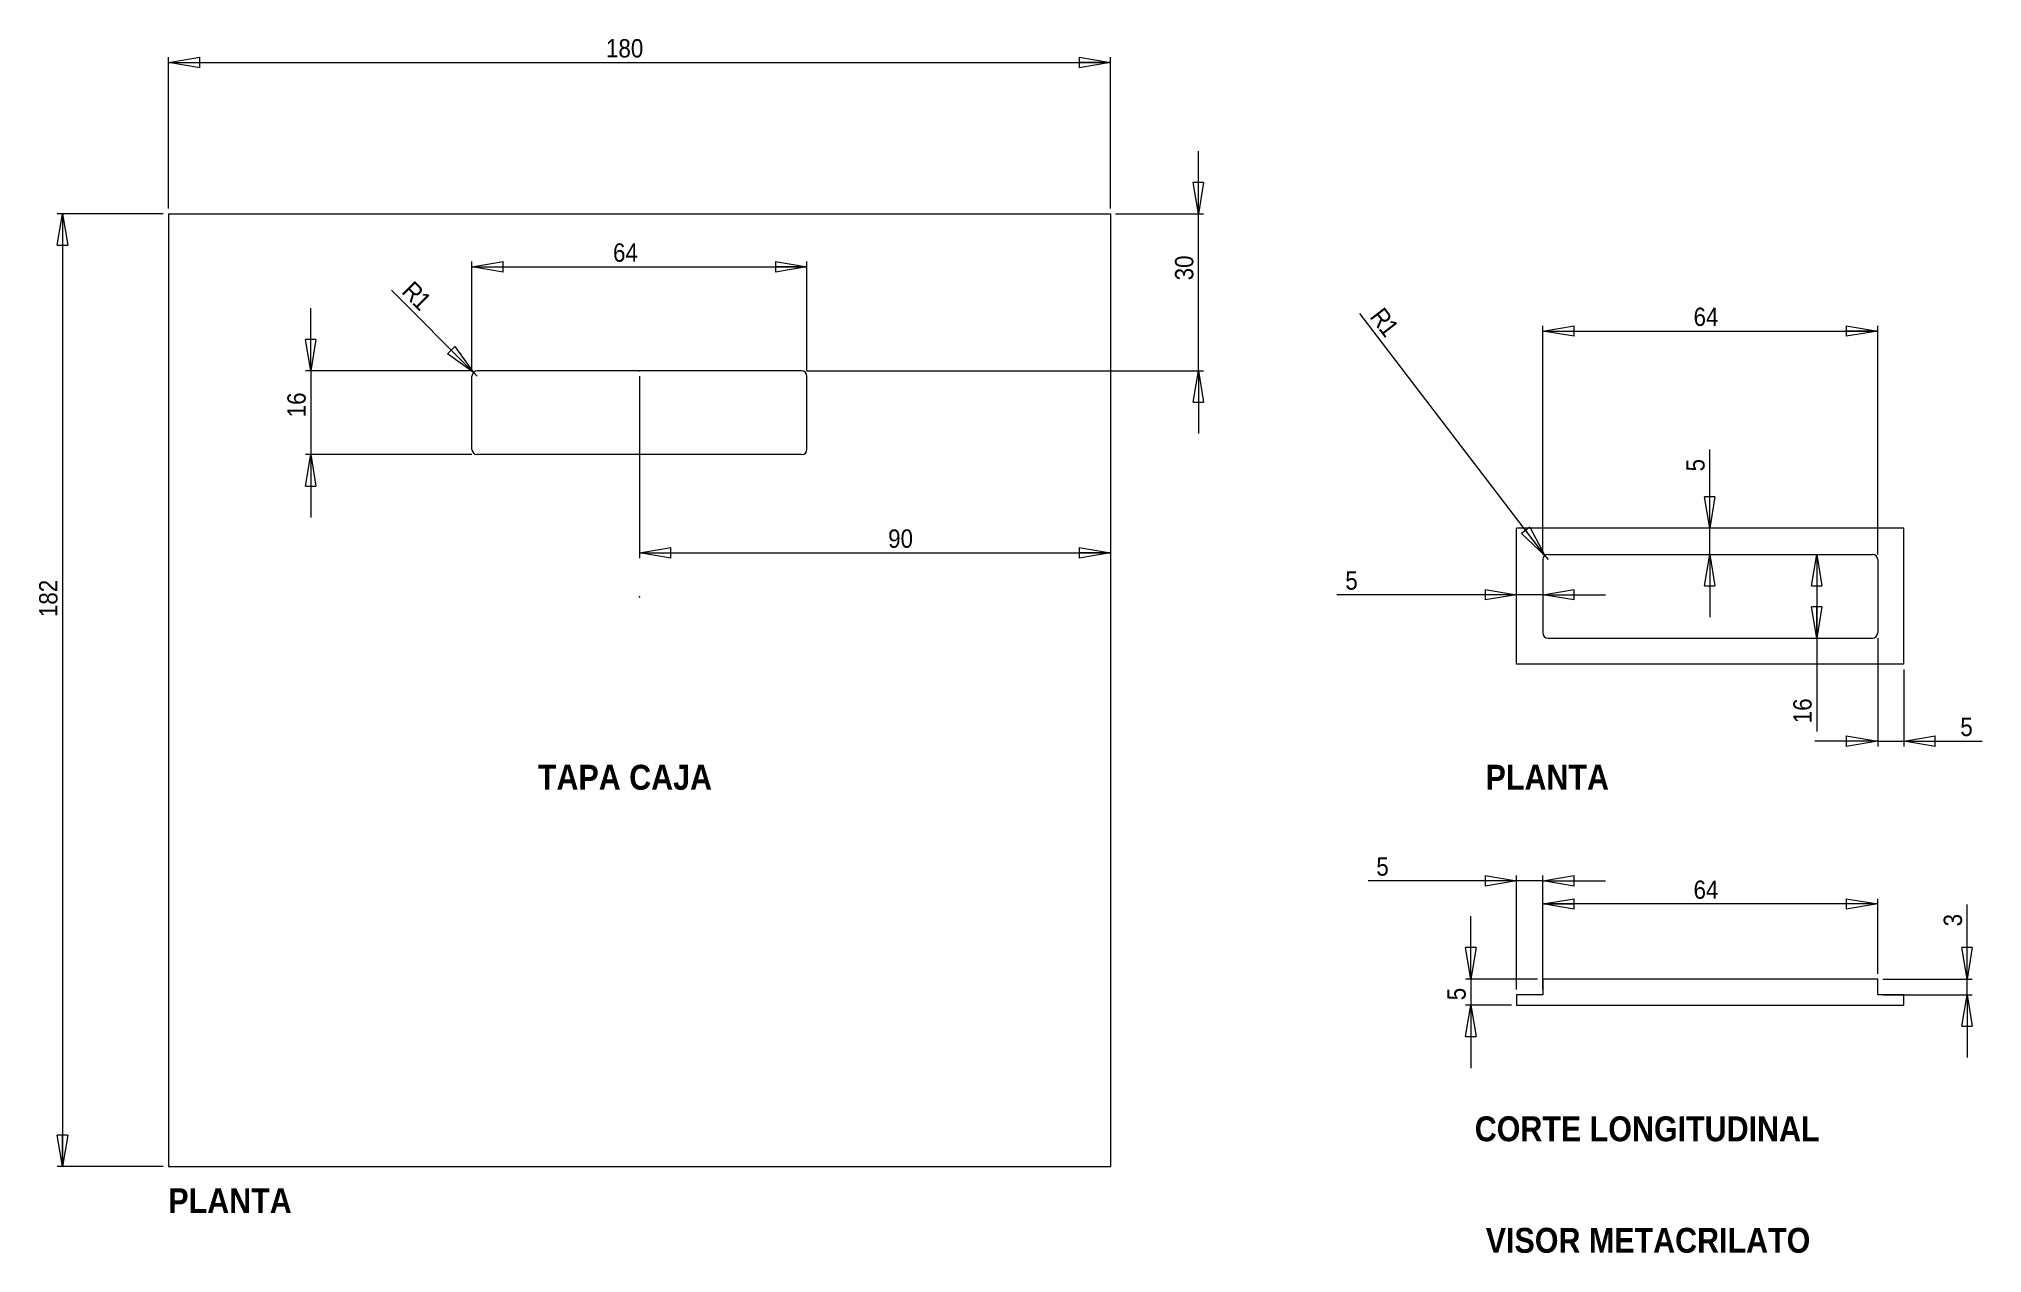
# Model space of a CAD drawing. Header units: millimetres. Extents: x 31 to 402, y 20 to 251.
import ezdxf

# ---------------------------------------------------------------- set-up
doc = ezdxf.new("R2010")
doc.units = ezdxf.units.MM
doc.header["$PDSIZE"] = -1
doc.styles.add('SLDTEXTSTYLE0', font='GOTHIC.TTF', dxfattribs={"width": 0.913})
doc.styles.add('SLDTEXTSTYLE1', font='GOTHICB.TTF', dxfattribs={"width": 0.913})
doc.dimstyles.new('SLDDIMSTYLE0', dxfattribs={"dimtxt": 3.5, "dimasz": 6, "dimexe": 0, "dimexo": 0.0625, "dimgap": 0.875, "dimtad": 1, "dimtoh": 1, "dimrnd": 1e-09, "dimzin": 12, "dimdsep": 46, "dimtxsty": 'SLDTEXTSTYLE0', "dimblk1": 'CLOSED', "dimblk2": 'CLOSED', "dimsah": 1, "dimcen": 0.09, "dimadec": 0, "dimazin": 0, "dimtfac": 1, "dimtofl": 0, "dimtmove": 0, "dimatfit": 3, "dimldrblk": 'CLOSED', "dimfxl": 0, "dimtolj": 1, "dimtzin": 12, "dimarcsym": 0})
doc.dimstyles.new('SLDDIMSTYLE1', dxfattribs={"dimtxt": 3.5, "dimasz": 6, "dimexe": 0, "dimexo": 0.0625, "dimgap": 0.875, "dimtad": 1, "dimtoh": 1, "dimrnd": 1e-09, "dimzin": 12, "dimdsep": 46, "dimtxsty": 'SLDTEXTSTYLE0', "dimblk1": 'CLOSED', "dimblk2": 'CLOSED', "dimsah": 1, "dimcen": 0.09, "dimadec": 0, "dimazin": 0, "dimtfac": 1, "dimtofl": 0, "dimtmove": 0, "dimatfit": 3, "dimldrblk": 'CLOSED', "dimfxl": 0, "dimtolj": 1, "dimtzin": 12, "dimarcsym": 0})
doc.dimstyles.new('SLDDIMSTYLE2', dxfattribs={"dimtxt": 3.5, "dimasz": 6, "dimexe": 0, "dimexo": 0.0625, "dimgap": 0.875, "dimtad": 1, "dimtoh": 1, "dimrnd": 1e-09, "dimzin": 12, "dimdsep": 46, "dimtxsty": 'SLDTEXTSTYLE0', "dimblk1": 'CLOSED', "dimblk2": 'CLOSED', "dimsah": 1, "dimcen": 0.09, "dimadec": 0, "dimazin": 0, "dimtfac": 1, "dimtofl": 0, "dimtmove": 0, "dimatfit": 3, "dimldrblk": 'CLOSED', "dimfxl": 0, "dimtolj": 1, "dimtzin": 12, "dimarcsym": 0})
doc.dimstyles.new('SLDDIMSTYLE3', dxfattribs={"dimtxt": 3.5, "dimasz": 6, "dimexe": 0, "dimexo": 0.0625, "dimgap": 0.875, "dimtad": 1, "dimtoh": 1, "dimrnd": 1e-09, "dimzin": 12, "dimdsep": 46, "dimtxsty": 'SLDTEXTSTYLE0', "dimblk1": 'CLOSED', "dimblk2": 'CLOSED', "dimsah": 1, "dimcen": 0.09, "dimadec": 0, "dimazin": 0, "dimtfac": 1, "dimtofl": 0, "dimtmove": 0, "dimatfit": 3, "dimldrblk": 'CLOSED', "dimfxl": 0, "dimtolj": 1, "dimtzin": 12, "dimarcsym": 0})

# ---------------------------------------------------------------- blocks, each defined once
blk = doc.blocks.new('_CLOSED')
at = {"color": 0, "linetype": 'ByBlock', "lineweight": -2}
for p, q in [((-1, 0.166667), (0, 0)), ((-1, 0.166667), (-1, -0.166667)), ((0, 0), (-1, -0.166667)), ((0, 0), (-1, 0))]:
    blk.add_line(p, q, dxfattribs=at)
blk = doc.blocks.new('*D2')
at = {"color": 7, "linetype": 'Continuous', "lineweight": 0}
for p, q in [((54.82, 218.07), (34.6, 218.07)), ((35.6, 218.07), (35.6, 36.07)), ((54.82, 36.07), (34.6, 36.07))]:
    blk.add_line(p, q, dxfattribs=at)
at = {"color": 7, "linetype": 'Continuous', "lineweight": 0, "xscale": 6, "yscale": 6}
for p, rotation in [((35.6, 218.07, 0.1), 90.0000000000004), ((35.6, 36.07, 0.1), 270.0000000000004)]:
    blk.add_blockref('_CLOSED', p, dxfattribs=dict(at, rotation=rotation))
at = {"color": 7, "linetype": 'Continuous', "lineweight": 0, "insert": (31.13, 141.02), "char_height": 3.5, "attachment_point": 1, "rotation": 90, "style": 'SLDTEXTSTYLE0'}
blk.add_mtext('182', dxfattribs=at)
blk = doc.blocks.new('*D3')
at = {"color": 7, "linetype": 'Continuous', "lineweight": 0}
for p, q in [((55.82, 219.07), (55.82, 247.97)), ((55.82, 246.97), (235.82, 246.97)), ((235.82, 219.07), (235.82, 247.97))]:
    blk.add_line(p, q, dxfattribs=at)
at = {"color": 7, "linetype": 'Continuous', "lineweight": 0, "xscale": 6, "yscale": 6}
for p, rotation in [((55.82, 246.97, 0.1), 180.0000000000004), ((235.82, 246.97, 0.1), 360.0000000000004)]:
    blk.add_blockref('_CLOSED', p, dxfattribs=dict(at, rotation=rotation))
at = {"color": 7, "linetype": 'Continuous', "lineweight": 0, "insert": (139.44, 251.44), "char_height": 3.5, "attachment_point": 1, "style": 'SLDTEXTSTYLE0'}
blk.add_mtext('180', dxfattribs=at)
blk = doc.blocks.new('*D4')
at = {"color": 7, "linetype": 'Continuous', "lineweight": 0}
for q in [(98.43, 203.46), (114.82, 187.07)]:
    blk.add_line((114.11, 187.77), q, dxfattribs=at)
at = {"color": 7, "linetype": 'Continuous', "lineweight": 0, "xscale": 6, "yscale": 6, "rotation": 315.0000000000004}
blk.add_blockref('_CLOSED', (114.11, 187.77, 0.1), dxfattribs=at)
at = {"color": 7, "linetype": 'Continuous', "lineweight": 0, "char_height": 3.5, "attachment_point": 1, "rotation": 315, "style": 'SLDTEXTSTYLE0'}
for s, insert in [('R', (102.69, 205.48)), ('1', (104.69, 203.48))]:
    blk.add_mtext(s, dxfattribs=dict(at, insert=insert))
blk = doc.blocks.new('*D5')
at = {"color": 7, "linetype": 'Continuous', "lineweight": 0}
for p, q in [((252.63, 218.07), (252.63, 230.07)), ((236.82, 218.07), (253.63, 218.07)), ((252.63, 188.07), (252.63, 218.07)), ((177.82, 188.07), (253.63, 188.07)), ((252.63, 188.07), (252.63, 176.07))]:
    blk.add_line(p, q, dxfattribs=at)
at = {"color": 7, "linetype": 'Continuous', "lineweight": 0, "xscale": 6, "yscale": 6}
for p, rotation in [((252.63, 218.07, 0.1), 270.0000000000004), ((252.63, 188.07, 0.1), 90.0000000000004)]:
    blk.add_blockref('_CLOSED', p, dxfattribs=dict(at, rotation=rotation))
at = {"color": 7, "linetype": 'Continuous', "lineweight": 0, "insert": (248.16, 205.36), "char_height": 3.5, "attachment_point": 1, "rotation": 90, "style": 'SLDTEXTSTYLE0'}
blk.add_mtext('30', dxfattribs=at)
blk = doc.blocks.new('*D6')
at = {"color": 7, "linetype": 'Continuous', "lineweight": 0}
for p, q in [((145.82, 187.07), (145.82, 152.3)), ((145.82, 153.3), (235.82, 153.3))]:
    blk.add_line(p, q, dxfattribs=at)
at = {"color": 7, "linetype": 'Continuous', "lineweight": 0, "xscale": 6, "yscale": 6, "rotation": 180.0000000000004}
blk.add_blockref('_CLOSED', (145.82, 153.3, 0.1), dxfattribs=at)
at = {"color": 7, "linetype": 'Continuous', "lineweight": 0, "xscale": 6, "yscale": 6}
blk.add_blockref('_CLOSED', (235.82, 153.3, 0.1), dxfattribs=at)
at = {"color": 7, "linetype": 'Continuous', "lineweight": 0, "insert": (193.35, 157.77), "char_height": 3.5, "attachment_point": 1, "style": 'SLDTEXTSTYLE0'}
blk.add_mtext('90', dxfattribs=at)
blk = doc.blocks.new('*D7')
at = {"color": 7, "linetype": 'Continuous', "lineweight": 0}
for q in [(283.5, 199.04), (319.43, 152.01)]:
    blk.add_line((318.83, 152.81), q, dxfattribs=at)
at = {"color": 7, "linetype": 'Continuous', "lineweight": 0, "xscale": 6, "yscale": 6, "rotation": 307.3866032161902}
blk.add_blockref('_CLOSED', (318.83, 152.81, 0.1), dxfattribs=at)
at = {"color": 7, "linetype": 'Continuous', "lineweight": 0, "char_height": 3.5, "attachment_point": 1, "rotation": 307.3866, "style": 'SLDTEXTSTYLE0'}
for s, insert in [('R', (288.01, 200.49)), ('1', (289.73, 198.24))]:
    blk.add_mtext(s, dxfattribs=dict(at, insert=insert))
blk = doc.blocks.new('*D8')
at = {"color": 7, "linetype": 'Continuous', "lineweight": 0}
for p, q in [((113.82, 188.07), (113.82, 208.95)), ((113.82, 207.95), (177.82, 207.95)), ((177.82, 188.07), (177.82, 208.95))]:
    blk.add_line(p, q, dxfattribs=at)
at = {"color": 7, "linetype": 'Continuous', "lineweight": 0, "xscale": 6, "yscale": 6}
for p, rotation in [((113.82, 207.95, 0.1), 180.0000000000004), ((177.82, 207.95, 0.1), 360.0000000000004)]:
    blk.add_blockref('_CLOSED', p, dxfattribs=dict(at, rotation=rotation))
at = {"color": 7, "linetype": 'Continuous', "lineweight": 0, "insert": (140.78, 212.42), "char_height": 3.5, "attachment_point": 1, "style": 'SLDTEXTSTYLE0'}
blk.add_mtext('64', dxfattribs=at)
blk = doc.blocks.new('*D9')
at = {"color": 7, "linetype": 'Continuous', "lineweight": 0}
for p, q in [((83.02, 188.07), (83.02, 200.07)), ((113.82, 188.07), (82.02, 188.07)), ((83.02, 188.07), (83.02, 172.07)), ((113.82, 172.07), (82.02, 172.07)), ((83.02, 172.07), (83.02, 160.07))]:
    blk.add_line(p, q, dxfattribs=at)
at = {"color": 7, "linetype": 'Continuous', "lineweight": 0, "xscale": 6, "yscale": 6}
for p, rotation in [((83.02, 188.07, 0.1), 270.0000000000004), ((83.02, 172.07, 0.1), 90.0000000000004)]:
    blk.add_blockref('_CLOSED', p, dxfattribs=dict(at, rotation=rotation))
at = {"color": 7, "linetype": 'Continuous', "lineweight": 0, "insert": (78.55, 179.19), "char_height": 3.5, "attachment_point": 1, "rotation": 90, "style": 'SLDTEXTSTYLE0'}
blk.add_mtext('16', dxfattribs=at)
blk = doc.blocks.new('*D10')
at = {"color": 7, "linetype": 'Continuous', "lineweight": 0}
for p, q in [((318.43, 153.01), (318.43, 196.68)), ((318.43, 195.68), (382.43, 195.68)), ((382.43, 153.01), (382.43, 196.68))]:
    blk.add_line(p, q, dxfattribs=at)
at = {"color": 7, "linetype": 'Continuous', "lineweight": 0, "xscale": 6, "yscale": 6, "rotation": 180.0000000000004}
blk.add_blockref('_CLOSED', (318.43, 195.68, 0.1), dxfattribs=at)
at = {"color": 7, "linetype": 'Continuous', "lineweight": 0, "xscale": 6, "yscale": 6}
blk.add_blockref('_CLOSED', (382.43, 195.68, 0.1), dxfattribs=at)
at = {"color": 7, "linetype": 'Continuous', "lineweight": 0, "insert": (347.24, 200.15), "char_height": 3.5, "attachment_point": 1, "style": 'SLDTEXTSTYLE0'}
blk.add_mtext('64', dxfattribs=at)
blk = doc.blocks.new('*D11')
at = {"color": 7, "linetype": 'Continuous', "lineweight": 0}
for p, q in [((370.77, 153.01), (370.77, 137.01)), ((370.77, 137.01), (370.77, 119.15))]:
    blk.add_line(p, q, dxfattribs=at)
at = {"color": 7, "linetype": 'Continuous', "lineweight": 0, "xscale": 6, "yscale": 6}
for p, rotation in [((370.77, 153.01, 0.1), 90.0000000000004), ((370.77, 137.01, 0.1), 270.0000000000004)]:
    blk.add_blockref('_CLOSED', p, dxfattribs=dict(at, rotation=rotation))
at = {"color": 7, "linetype": 'Continuous', "lineweight": 0, "insert": (366.3, 120.74), "char_height": 3.5, "attachment_point": 1, "rotation": 90, "style": 'SLDTEXTSTYLE0'}
blk.add_mtext('16', dxfattribs=at)
blk = doc.blocks.new('*D12')
at = {"color": 7, "linetype": 'Continuous', "lineweight": 0}
for p, q in [((350.32, 158.01), (350.32, 173.03)), ((350.32, 153.01), (350.32, 158.01)), ((350.32, 153.01), (350.32, 141.01))]:
    blk.add_line(p, q, dxfattribs=at)
at = {"color": 7, "linetype": 'Continuous', "lineweight": 0, "xscale": 6, "yscale": 6}
for p, rotation in [((350.32, 158.01, 0.1), 270.0000000000004), ((350.32, 153.01, 0.1), 90.0000000000004)]:
    blk.add_blockref('_CLOSED', p, dxfattribs=dict(at, rotation=rotation))
at = {"color": 7, "linetype": 'Continuous', "lineweight": 0, "insert": (345.85, 168.86), "char_height": 3.5, "attachment_point": 1, "rotation": 90, "style": 'SLDTEXTSTYLE0'}
blk.add_mtext('5', dxfattribs=at)
blk = doc.blocks.new('*D13')
at = {"color": 7, "linetype": 'Continuous', "lineweight": 0}
for p, q in [((313.43, 145.3), (279.11, 145.3)), ((318.43, 145.3), (313.43, 145.3)), ((318.43, 145.3), (330.43, 145.3))]:
    blk.add_line(p, q, dxfattribs=at)
at = {"color": 7, "linetype": 'Continuous', "lineweight": 0, "xscale": 6, "yscale": 6}
blk.add_blockref('_CLOSED', (313.43, 145.3, 0.1), dxfattribs=at)
at = {"color": 7, "linetype": 'Continuous', "lineweight": 0, "xscale": 6, "yscale": 6, "rotation": 180.0000000000004}
blk.add_blockref('_CLOSED', (318.43, 145.3, 0.1), dxfattribs=at)
at = {"color": 7, "linetype": 'Continuous', "lineweight": 0, "insert": (280.7, 149.77), "char_height": 3.5, "attachment_point": 1, "style": 'SLDTEXTSTYLE0'}
blk.add_mtext('5', dxfattribs=at)
blk = doc.blocks.new('*D14')
at = {"color": 7, "linetype": 'Continuous', "lineweight": 0}
for p, q in [((304.68, 71.88), (304.68, 83.88)), ((317.43, 71.88), (303.68, 71.88)), ((304.68, 71.88), (304.68, 66.88)), ((312.43, 66.88), (303.68, 66.88)), ((304.68, 66.88), (304.68, 54.88))]:
    blk.add_line(p, q, dxfattribs=at)
at = {"color": 7, "linetype": 'Continuous', "lineweight": 0, "xscale": 6, "yscale": 6}
for p, rotation in [((304.68, 71.88, 0.1), 270.0000000000004), ((304.68, 66.88, 0.1), 90.00000000000041)]:
    blk.add_blockref('_CLOSED', p, dxfattribs=dict(at, rotation=rotation))
at = {"color": 7, "linetype": 'Continuous', "lineweight": 0, "insert": (300.21, 67.82), "char_height": 3.5, "attachment_point": 1, "rotation": 90, "style": 'SLDTEXTSTYLE0'}
blk.add_mtext('5', dxfattribs=at)
blk = doc.blocks.new('*D15')
at = {"color": 7, "linetype": 'Continuous', "lineweight": 0}
for p, q in [((318.43, 72.88), (318.43, 87.23)), ((382.43, 86.23), (318.43, 86.23)), ((382.43, 72.88), (382.43, 87.23))]:
    blk.add_line(p, q, dxfattribs=at)
at = {"color": 7, "linetype": 'Continuous', "lineweight": 0, "xscale": 6, "yscale": 6, "rotation": 180.0000000000004}
blk.add_blockref('_CLOSED', (318.43, 86.23, 0.1), dxfattribs=at)
at = {"color": 7, "linetype": 'Continuous', "lineweight": 0, "xscale": 6, "yscale": 6}
blk.add_blockref('_CLOSED', (382.43, 86.23, 0.1), dxfattribs=at)
at = {"color": 7, "linetype": 'Continuous', "lineweight": 0, "insert": (347.24, 90.7), "char_height": 3.5, "attachment_point": 1, "style": 'SLDTEXTSTYLE0'}
blk.add_mtext('64', dxfattribs=at)
blk = doc.blocks.new('*D16')
at = {"color": 7, "linetype": 'Continuous', "lineweight": 0}
for p, q in [((399.5, 71.88), (399.5, 86.1)), ((383.43, 71.88), (400.5, 71.88)), ((399.5, 68.88), (399.5, 71.88)), ((383.43, 68.88), (400.5, 68.88)), ((399.5, 68.88), (399.5, 56.88))]:
    blk.add_line(p, q, dxfattribs=at)
at = {"color": 7, "linetype": 'Continuous', "lineweight": 0, "xscale": 6, "yscale": 6}
for p, rotation in [((399.5, 71.88, 0.1), 270.0000000000004), ((399.5, 68.88, 0.1), 90.0000000000004)]:
    blk.add_blockref('_CLOSED', p, dxfattribs=dict(at, rotation=rotation))
at = {"color": 7, "linetype": 'Continuous', "lineweight": 0, "insert": (395.03, 81.93), "char_height": 3.5, "attachment_point": 1, "rotation": 90, "style": 'SLDTEXTSTYLE0'}
blk.add_mtext('3', dxfattribs=at)
blk = doc.blocks.new('*D17')
at = {"color": 7, "linetype": 'Continuous', "lineweight": 0}
for p, q in [((313.43, 90.65), (285.05, 90.65)), ((313.43, 69.88), (313.43, 91.65)), ((318.43, 90.65), (313.43, 90.65)), ((318.43, 69.88), (318.43, 91.65)), ((318.43, 90.65), (330.43, 90.65))]:
    blk.add_line(p, q, dxfattribs=at)
at = {"color": 7, "linetype": 'Continuous', "lineweight": 0, "xscale": 6, "yscale": 6}
for p, rotation in [((313.43, 90.65, 0.1), 360.0000000000004), ((318.43, 90.65, 0.1), 180.0000000000004)]:
    blk.add_blockref('_CLOSED', p, dxfattribs=dict(at, rotation=rotation))
at = {"color": 7, "linetype": 'Continuous', "lineweight": 0, "insert": (286.63, 95.13), "char_height": 3.5, "attachment_point": 1, "style": 'SLDTEXTSTYLE0'}
blk.add_mtext('5', dxfattribs=at)
blk = doc.blocks.new('*D18')
at = {"color": 7, "linetype": 'Continuous', "lineweight": 0}
for p, q in [((382.43, 137.01), (382.43, 116.33)), ((387.43, 131.01), (387.43, 116.33)), ((382.43, 117.33), (370.43, 117.33)), ((382.43, 117.33), (387.43, 117.33)), ((387.43, 117.33), (402.38, 117.33))]:
    blk.add_line(p, q, dxfattribs=at)
at = {"color": 7, "linetype": 'Continuous', "lineweight": 0, "xscale": 6, "yscale": 6}
blk.add_blockref('_CLOSED', (382.43, 117.33, 0.1), dxfattribs=at)
at = {"color": 7, "linetype": 'Continuous', "lineweight": 0, "xscale": 6, "yscale": 6, "rotation": 180.0000000000004}
blk.add_blockref('_CLOSED', (387.43, 117.33, 0.1), dxfattribs=at)
at = {"color": 7, "linetype": 'Continuous', "lineweight": 0, "insert": (398.21, 121.8), "char_height": 3.5, "attachment_point": 1, "style": 'SLDTEXTSTYLE0'}
blk.add_mtext('5', dxfattribs=at)

msp = doc.modelspace()

# ---------------------------------------------------------------- linework, layer by layer
at = {"color": 7, "linetype": 'Continuous', "lineweight": 0}
for p, q in [((55.822, 218.065), (235.822, 218.065)), ((55.822, 218.065), (55.822, 36.065)), ((235.822, 218.065), (235.822, 36.065)), ((113.822, 173.065), (113.822, 187.065)), ((176.822, 188.065), (114.822, 188.065)), ((177.822, 173.065), (177.822, 187.065)), ((176.822, 172.065), (114.822, 172.065)), ((387.433, 158.015), (313.433, 158.015)), ((313.433, 132.015), (313.433, 158.015)), ((387.433, 132.015), (387.433, 158.015)), ((319.433, 153.015), (381.433, 153.015)), ((318.433, 152.015), (318.433, 138.015)), ((382.433, 152.015), (382.433, 138.015)), ((319.433, 137.015), (381.433, 137.015)), ((387.433, 132.015), (313.433, 132.015)), ((382.433, 71.88), (318.433, 71.88)), ((318.433, 71.88), (318.433, 68.88)), ((382.433, 68.88), (382.433, 71.88)), ((318.433, 68.88), (313.433, 68.88)), ((313.433, 68.88), (313.433, 66.88)), ((313.433, 66.88), (387.433, 66.88)), ((387.433, 68.88), (382.433, 68.88)), ((387.433, 66.88), (387.433, 68.88)), ((55.822, 36.065), (235.822, 36.065))]:
    msp.add_line(p, q, dxfattribs=at)
for centre, start, end in [((114.822, 187.065), 90, 180), ((176.822, 187.065), 0, 90), ((114.822, 173.065), 180, 270), ((176.822, 173.065), 270, 0), ((319.433, 152.015), 90, 180), ((381.433, 152.015), 0, 90), ((319.433, 138.015), 180, 270), ((381.433, 138.015), 270, 0)]:
    msp.add_arc(centre, 1, start, end, dxfattribs=at)
for p in [(145.822, 188.065), (145.822, 144.88)]:
    msp.add_point(p, dxfattribs=at)

# ---------------------------------------------------------------- texts
at = {"color": 7, "linetype": 'Continuous', "lineweight": 0, "char_height": 4.7625, "attachment_point": 1, "style": 'SLDTEXTSTYLE1'}
for s, insert in [('TAPA CAJA', (126.427, 112.807)), ('PLANTA', (307.505, 112.807)), ('CORTE LONGITUDINAL', (305.435, 45.642)), ('PLANTA', (55.813, 31.91)), ('VISOR METACRILATO', (307.534, 24.341))]:
    msp.add_mtext(s, dxfattribs=dict(at, insert=insert))

# ---------------------------------------------------------------- dimensions: what is measured, and where the dimension line sits
at = {"color": 7, "linetype": 'Continuous', "lineweight": 0}
for base, p1, p2, dimstyle, picture, middle in [((235.822, 246.973), (55.822, 218.065), (235.822, 218.065), 'SLDDIMSTYLE0', '*D3', (143.323, 246.973)), ((235.822, 153.299), (145.822, 188.065), (235.822, 218.065), 'SLDDIMSTYLE0', '*D6', (195.938, 153.299)), ((177.822, 207.948), (113.822, 187.065), (177.822, 187.065), 'SLDDIMSTYLE0', '*D8', (143.362, 207.948)), ((382.433, 195.684), (318.433, 152.015), (382.433, 152.015), 'SLDDIMSTYLE0', '*D10', (349.829, 195.684)), ((313.433, 145.299), (318.433, 152.015), (313.433, 158.015), 'SLDDIMSTYLE2', '*D13', (281.989, 145.299)), ((387.433, 117.326), (382.433, 138.015), (387.433, 132.015), 'SLDDIMSTYLE2', '*D18', (399.501, 117.326)), ((313.433, 90.655), (318.433, 68.88), (313.433, 68.88), 'SLDDIMSTYLE2', '*D17', (287.924, 90.655))]:
    dim = msp.add_linear_dim(base=base, p1=p1, p2=p2, dimstyle=dimstyle, dxfattribs=at)
    dim.commit()
    dim.dimension.update_dxf_attribs({"geometry": picture, "text_midpoint": middle, "dimtype": 160})
for base, p1, p2, angle, dimstyle, picture, middle in [((252.629, 218.065), (176.822, 188.065), (235.822, 218.065), 90, 'SLDDIMSTYLE2', '*D5', (252.629, 207.948)), ((35.599, 36.065), (55.822, 218.065), (55.822, 36.065), 90, 'SLDDIMSTYLE0', '*D2', (35.599, 144.897)), ((83.016, 172.065), (114.822, 188.065), (114.822, 172.065), 90, 'SLDDIMSTYLE2', '*D9', (83.016, 181.778)), ((350.32, 158.015), (319.433, 153.015), (313.433, 158.015), 90, 'SLDDIMSTYLE2', '*D12', (350.32, 170.148)), ((370.766, 137.015), (381.433, 153.015), (381.433, 137.015), 90, 'SLDDIMSTYLE0', '*D11', (370.766, 123.325)), ((318.433, 86.228), (382.433, 71.88), (318.433, 71.88), 0, 'SLDDIMSTYLE0', '*D15', (349.829, 86.228)), ((399.501, 71.88), (382.433, 68.88), (382.433, 71.88), 90, 'SLDDIMSTYLE2', '*D16', (399.501, 83.224)), ((304.679, 66.88), (318.433, 71.88), (313.433, 66.88), 90, 'SLDDIMSTYLE2', '*D14', (304.679, 69.111))]:
    dim = msp.add_linear_dim(base=base, p1=p1, p2=p2, angle=angle, dimstyle=dimstyle, dxfattribs=at)
    dim.commit()
    dim.dimension.update_dxf_attribs({"geometry": picture, "text_midpoint": middle, "dimtype": 160})
for center, mpoint, dimstyle, picture, middle in [((114.822, 187.065), (114.114, 187.772), 'SLDDIMSTYLE1', '*D4', (101.323, 200.564)), ((319.433, 152.015), (318.826, 152.809), 'SLDDIMSTYLE3', '*D7', (286.061, 195.684))]:
    dim = msp.add_radius_dim(center=center, mpoint=mpoint, dimstyle=dimstyle, dxfattribs=at)
    dim.commit()
    dim.dimension.update_dxf_attribs({"geometry": picture, "text_midpoint": middle, "dimtype": 164})

doc.saveas('drawing.dxf')
